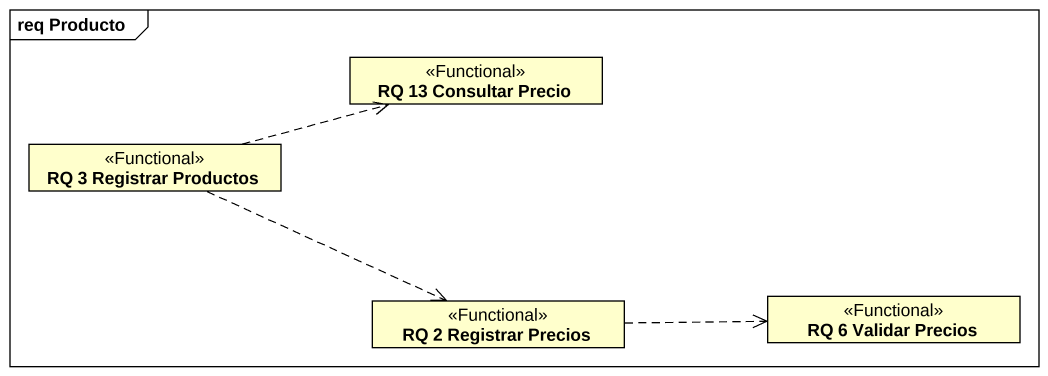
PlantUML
@startuml
mainframe req Producto
hide circle
hide empty members
class "RQ 13 Consultar Precio" as RQ_13_Consultar_Precio <<Functional>>
class "RQ 3 Registrar Productos" as RQ_3_Registrar_Productos <<Functional>>
class "RQ 2 Registrar Precios" as RQ_2_Registrar_Precios <<Functional>>
class "RQ 6 Validar Precios" as RQ_6_Validar_Precios <<Functional>>
RQ_3_Registrar_Productos .right.> RQ_13_Consultar_Precio
RQ_3_Registrar_Productos .right.> RQ_2_Registrar_Precios
RQ_2_Registrar_Precios .right.> RQ_6_Validar_Precios
@enduml
